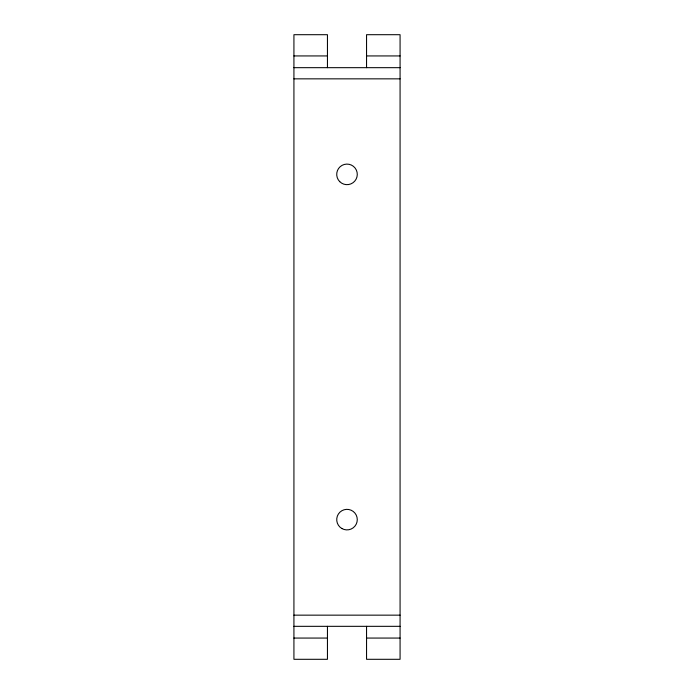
<?xml version="1.0" encoding="UTF-8"?>
<svg xmlns="http://www.w3.org/2000/svg" width="694" height="694" viewBox="0 0 694 694"><rect width="100%" height="100%" fill="white"/><g stroke="black" fill="none" stroke-linecap="round" stroke-linejoin="round"><path stroke-width="1.04" d="M293.926 55.936L327.447 55.936M366.553 55.936L400.074 55.936M293.926 67.674L400.074 67.674M293.926 78.847L400.074 78.847M293.926 615.153L400.074 615.153M293.926 626.326L400.074 626.326M293.926 638.064L327.447 638.064M366.553 638.064L400.074 638.064M366.553 67.674L366.553 34.7L400.074 34.7L400.074 659.3L366.553 659.3L366.553 626.326M327.447 67.674L327.447 34.7L293.926 34.7L293.926 659.3L327.447 659.3L327.447 626.326M341.864 528.524A10.28 10.28 0 0 0 357.28 519.624A10.28 10.28 0 0 0 341.864 510.723A10.28 10.28 0 0 0 341.864 528.524M339.73 181.646A10.28 10.28 0 0 0 356.933 177.039A10.28 10.28 0 0 0 344.337 164.443A10.28 10.28 0 0 0 339.73 181.646"/></g></svg>
